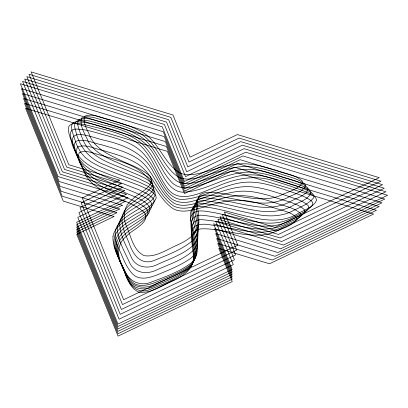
<?xml version="1.0" encoding="UTF-8"?>
<svg xmlns="http://www.w3.org/2000/svg" width="408" height="408" viewBox="0 0 408 408"><rect width="100%" height="100%" fill="white"/><g stroke="black" fill="none" stroke-linecap="round" stroke-linejoin="round"><path stroke-width="0.61" d="M116.357 244.611C116.28 256.505 122.732 267.174 127.378 277.766C131.759 289.553 144.468 291.389 154.678 286.059C166.821 280.541 180.081 276.19 190.046 267C197.666 259.039 194.183 247.207 192.341 237.721C189.394 227.287 192 217.801 204.944 219.978C219.662 221.258 233.896 225.578 248.482 227.776C261.038 230.102 274.487 229.908 286.049 223.91C292.312 220.009 301.609 218.356 304.944 211.227L304.567 209.814C296.366 202.343 284.381 201.073 274.314 197.146C262.925 193.601 251.083 190.301 239.037 191.357C227.032 192.469 215.684 196.829 204.342 200.649C194.749 203.592 183.819 207.912 174.068 203.266C156.917 191.582 153.653 167.107 134.783 156.937C124.358 150.914 112.557 148.038 101.113 144.636C92.907 143.126 83.706 137.975 75.526 141.52C72.904 145.095 75.363 149.731 76.434 153.449C78.367 158.661 80.208 163.99 83.39 168.601C93.942 182.514 112.174 186.67 127.296 193.657C136.048 197.39 161.114 205.816 144.197 217.275C134.584 225.583 118.804 230.546 116.357 244.611M119.702 222.778C119.621 234.671 126.072 245.341 130.723 255.933C135.099 267.719 147.808 269.555 158.018 264.226C170.161 258.708 183.421 254.352 193.387 245.167C201.006 237.206 197.523 225.374 195.682 215.883C192.734 205.448 195.345 195.962 208.284 198.14C223.008 199.425 237.242 203.745 251.823 205.943C264.379 208.269 277.828 208.075 289.389 202.077C295.652 198.176 304.949 196.523 308.285 189.394L307.907 187.981C299.707 180.509 287.722 179.239 277.654 175.312C266.266 171.763 254.424 168.468 242.377 169.519C230.372 170.636 219.025 174.991 207.682 178.816C198.089 181.759 187.165 186.079 177.409 181.427C160.257 169.748 156.993 145.268 138.123 135.104C127.699 129.081 115.898 126.205 104.453 122.798C96.247 121.293 87.047 116.142 78.866 119.687C76.245 123.262 78.703 127.898 79.774 131.616C81.707 136.828 83.548 142.152 86.731 146.763C97.282 160.681 115.515 164.837 130.636 171.819C139.388 175.557 164.46 183.983 147.538 195.442C137.924 203.75 122.145 208.712 119.702 222.778M191.684 232.973C191.27 244.871 198.574 259.08 188.935 269.091C178.031 278.582 164.036 283.652 150.848 289.129C137.374 295.203 129.157 284.998 125.083 273.355C121.176 262.905 113.342 250.344 120.299 239.511C127.418 229.158 141.066 225.476 147.701 214.812C149.614 209.008 142.652 205.698 138.628 203.276C131.906 199.721 124.843 196.901 117.876 193.882C105.509 188.18 91.05 183.223 83.834 170.774C81.146 163.572 74.292 154.78 77.418 147.028C85.384 143.687 94.268 148.752 102.23 150.261C113.363 153.643 124.823 156.534 135.012 162.328C153.27 171.921 157.228 195.177 173.936 206.178C183.345 210.62 193.902 206.785 203.245 204.102C215.516 200.236 227.924 195.707 240.955 195.651C252.802 195.753 264.2 199.39 275.41 202.847C283.856 206.071 293.867 207.254 300.65 213.624L301.017 214.97C297.712 221.819 288.685 223.319 282.596 227.042C272.835 231.866 261.707 233.126 250.991 231.642C236.89 230.092 223.14 226.358 209.059 224.675C202.485 223.533 191.602 223.921 191.684 232.973M196.141 203.862C195.723 215.761 203.031 229.969 193.387 239.981C182.488 249.472 168.494 254.541 155.305 260.013C141.831 266.093 133.615 255.887 129.54 244.244C125.628 233.789 117.795 221.233 124.751 210.401C131.631 200.787 143.55 196.646 151.047 187.67C154.872 183.269 150.43 178.133 146.329 176.057C138.756 171.452 130.412 168.331 122.329 164.771C109.966 159.069 95.508 154.107 88.291 141.658C85.603 134.462 78.749 125.669 81.87 117.917C89.842 114.577 98.726 119.641 106.682 121.145C117.82 124.527 129.28 127.424 139.47 133.217C157.728 142.81 161.68 166.066 178.393 177.067C187.797 181.509 198.359 177.674 207.697 174.986C219.968 171.125 232.381 166.597 245.412 166.541C257.254 166.643 268.658 170.279 279.863 173.737C288.308 176.955 298.319 178.143 305.102 184.513L305.475 185.859C302.17 192.709 293.143 194.203 287.048 197.931C277.292 202.756 266.159 204.01 255.444 202.531C241.347 200.976 227.593 197.248 213.517 195.565C206.938 194.422 196.054 194.81 196.141 203.862M115.234 241.842C114.995 254.041 121.839 264.92 126.664 275.721C131.289 287.762 144.345 289.685 154.892 284.294C167.336 278.71 181.04 274.431 191.153 264.909C198.951 256.321 194.57 243.969 192.403 234.1C189.026 223.37 190.97 213.063 204.811 215.582C220.269 217.173 235.171 221.942 250.476 224.482C263.476 227.078 277.517 227.139 289.502 220.779C295.933 216.704 305.5 214.889 308.866 207.488L308.484 206.009C302.823 200.022 293.995 198.655 286.605 195.707C276.185 192.367 265.781 188.685 254.898 187.18C232.897 183.896 213.007 195.952 192.392 201.241C184.278 203.516 174.568 202.898 168.734 196.095C162.333 189.2 158.467 180.499 153.627 172.538C144.493 153.388 124.088 144.804 104.586 140.306C96.145 139.102 66.264 125.123 73.557 145.809C77.132 161.833 87.914 174.537 103.657 179.867C114.735 184.844 126.251 188.736 137.389 193.565C142.667 196.59 153.928 199.527 151.562 207.56C141.959 221.371 119.289 223.849 115.234 241.842M117.463 227.287C117.224 239.486 124.068 250.364 128.892 261.161C133.513 273.207 146.569 275.13 157.121 269.739C169.565 264.155 183.263 259.876 193.382 250.354C201.18 241.766 196.799 229.413 194.631 219.545C191.255 208.809 193.193 198.507 207.035 201.027C222.498 202.618 237.4 207.386 252.705 209.921C265.705 212.522 279.745 212.583 291.725 206.224C298.161 202.144 307.729 200.333 311.095 192.928L310.712 191.454C305.046 185.467 296.223 184.1 288.828 181.152C278.414 177.811 268.01 174.129 257.127 172.625C235.12 169.34 215.235 181.397 194.621 186.686C186.507 188.955 176.797 188.338 170.962 181.54C164.562 174.644 160.696 165.944 155.856 157.983C146.722 138.832 126.317 130.244 106.814 125.751C98.374 124.542 68.493 110.568 75.781 131.254C79.361 147.273 90.142 159.982 105.881 165.311C116.958 170.284 128.479 174.18 139.618 179.01C144.896 182.034 156.157 184.972 153.791 193.004C144.182 206.815 121.518 209.294 117.463 227.287M193.244 256.153C194.565 268.796 182.682 276.425 172.686 281.01C161.798 285.513 150.924 293.908 138.582 292.051C127.449 286.676 125.516 272.595 120.804 262.334C116.713 253.246 118.356 241.964 126.806 235.967C131.677 229.724 150.639 222.967 144.59 212.746C134.829 203.725 121.39 200.354 109.849 194.203C99.899 189.434 89.403 183.529 84.563 173.069C82.482 166.612 76.398 159.395 79.305 152.536C87.067 149.404 95.635 154.382 103.346 155.887C114.169 159.242 125.287 162.154 135.247 167.724C152.888 176.756 157.534 198.762 173.808 209.095C182.871 213.328 193.061 209.972 202.144 207.55C214.001 204.092 226.001 200.063 238.501 200.16C250.028 200.379 261.13 203.852 272.07 207.147C280.316 210.232 290.042 211.334 296.728 217.428L297.095 218.714C292.531 226.374 281.143 228.506 273.513 232.433C261.334 236.956 248.105 235.049 235.615 233.09C226.751 231.693 217.949 229.842 209.003 228.985C204.194 228.771 198.64 228.077 194.591 231.26C189.052 238.405 193.601 247.988 193.244 256.153M198.813 219.764C200.134 232.402 188.246 240.037 178.255 244.616C167.367 249.12 156.494 257.519 144.151 255.663C133.018 250.288 131.085 236.207 126.368 225.94C122.283 216.857 123.925 205.576 132.371 199.573C137.246 193.336 156.208 186.578 150.159 176.358C140.398 167.331 126.959 163.965 115.418 157.814C105.468 153.046 94.972 147.14 90.132 136.68C88.046 130.218 81.967 123.002 84.874 116.147C92.631 113.016 101.199 117.989 108.911 119.498C119.738 122.854 130.856 125.761 140.811 131.335C158.457 140.367 163.103 162.369 179.377 172.706C188.44 176.934 198.63 173.584 207.713 171.161C219.57 167.703 231.571 163.674 244.071 163.766C255.592 163.99 266.699 167.459 277.639 170.758C285.886 173.839 295.611 174.945 302.297 181.04L302.665 182.32C298.1 189.98 286.707 192.117 279.082 196.039C266.903 200.568 253.669 198.66 241.184 196.702C232.32 195.299 223.518 193.448 214.572 192.591C209.763 192.382 204.209 191.689 200.16 194.866C194.616 202.016 199.17 211.599 198.813 219.764M190.755 217.836C190.169 234.182 206.167 256.096 186.803 267.5C176.909 273.788 165.908 278.088 155.101 282.53C147.869 285.192 138.511 287.742 132.121 281.862C124.97 274.773 121.87 264.863 117.703 255.938C114.862 248.906 111.95 240.404 116.102 233.274C121.028 225.721 129.316 221.447 136.772 216.816C142.902 212.522 151.587 209.483 154.168 201.833L153.862 199.757L152.49 197.696L146.951 193.647L138.623 189.654L107.737 177.766L98.241 173.624L90.107 169.249L83.854 164.536L79.483 159.497L75.307 151.516L70.87 138.118L70.421 133.676L70.819 131.901A5.952 4.182 8.7 0 1 75.531 129.081C86.797 129.081 97.517 133.324 108.324 136.017C119.886 139.383 132.019 142.948 141.091 151.281C150.47 160.14 155.56 172.258 161.874 183.248C166.087 190.536 171.895 198.625 181.004 199.461C204.576 199.175 224.599 182.432 248.324 182.126C261.12 181.871 273.416 186.002 285.427 189.939C294.107 193.096 303.496 195.197 311.105 200.665A5.952 4.182 8.7 0 1 312.344 205.29C306.592 212.084 297.534 214.94 289.869 219.055C279.811 223.701 268.403 223.905 257.652 222.064C242.989 219.764 228.73 215.536 214.195 212.619C206.846 211.701 192.887 207.3 190.755 217.836M191.872 210.554C191.286 226.904 207.279 248.819 187.915 260.222C178.021 266.511 167.02 270.81 156.218 275.252C148.986 277.914 139.623 280.464 133.232 274.584C126.082 267.495 122.981 257.586 118.815 248.661C115.979 241.628 113.062 233.126 117.213 225.996C122.145 218.443 130.433 214.169 137.884 209.539C144.019 205.244 152.699 202.2 155.28 194.555L154.979 192.479L153.602 190.419L148.063 186.369L139.735 182.376L108.849 170.483L99.353 166.347L91.219 161.971L84.966 157.259L80.595 152.22L76.418 144.233L71.981 130.841L71.533 126.398L71.93 124.624A5.952 4.182 8.7 0 1 76.648 121.803C87.914 121.803 98.629 126.047 109.436 128.739C121.003 132.105 133.13 135.67 142.208 144.004C151.582 152.862 156.677 164.975 162.986 175.97C167.198 183.258 173.007 191.347 182.116 192.183C205.693 191.898 225.716 175.154 249.436 174.848C262.232 174.588 274.533 178.724 286.538 182.662C295.224 185.819 304.608 187.92 312.217 193.382A5.952 4.182 8.7 0 1 313.461 198.013C307.709 204.806 298.646 207.662 290.986 211.778C280.928 216.424 269.515 216.628 258.764 214.786C244.101 212.481 229.847 208.259 215.312 205.341C207.963 204.423 193.999 200.022 191.872 210.554M112.985 236.298C112.424 249.115 120.059 260.411 125.236 271.626C129.443 281.826 141.137 286.61 151.256 282.101C164.919 277.012 179.066 271.988 190.862 263.221C199.925 256.295 197.752 243.749 194.723 234.325C192.535 225.859 183.539 205.52 200.343 206.55C218.826 207.733 236.339 214.547 254.47 217.882C268.347 221.014 283.58 221.6 296.402 214.511C303.185 210.084 313.283 207.953 316.71 200.002C314.94 194.07 307.306 192.902 302.43 190.409C293.225 187.058 283.937 183.906 274.548 181.116C255.566 174.389 235.125 178.464 217.245 186.456C201.807 192.02 178.291 205.877 166.342 186.803C156.468 172.533 151.827 154.351 137.71 143.264C121.941 132.279 102.362 129.254 84.135 124.455C79.315 123.976 72.068 121.37 68.881 126.449C67.504 131.407 69.931 136.379 71.288 141.076C74.562 156.483 87.797 166.668 102.051 171.569C114.48 176.751 127.357 180.734 139.852 185.747C145.513 188.435 152.393 190.434 155.892 196.034L156.177 198.161C151.45 208.59 138.348 211.558 129.749 217.979C122.818 222.411 114.495 227.501 112.985 236.298M119.554 180.142L82.288 197.931L123.609 299.717L237.808 245.188L224.329 211.976L275.074 227.399L379.226 177.664L237.39 134.569L190.077 157.156L172.956 114.99L31.12 71.89L68.804 164.72L119.554 180.142M121.227 183.666L81.161 202.802L122.482 304.582L236.681 250.058L222.181 214.343L276.746 230.923L380.899 181.193L239.062 138.093L188.945 162.022L170.814 117.356L28.973 74.261L66.662 167.086L121.227 183.666M122.905 187.196L80.029 207.667L121.355 309.453L235.554 254.924L220.04 216.709L278.424 234.452L382.577 184.722L240.735 141.622L187.818 166.892L168.667 119.722L26.831 76.627L64.515 169.453L122.905 187.196M124.578 190.725L78.902 212.532L120.222 314.318L234.421 259.789L217.898 219.076L280.097 237.976L384.249 188.246L242.413 145.151L186.691 171.758L166.525 122.089L24.689 78.994L62.373 171.824L124.578 190.725M126.251 194.249L77.77 217.398L119.095 319.184L233.294 264.654L215.75 221.447L281.775 241.505L385.927 191.775L244.086 148.675L185.558 176.623L164.383 124.455L22.542 81.36L60.231 174.191L126.251 194.249M127.928 197.778L76.643 222.263L117.963 324.049L232.162 269.52L213.608 223.814L283.448 245.035L387.6 195.304L245.764 152.204L184.431 181.489L162.236 126.827L20.4 83.727L58.084 176.557L127.928 197.778M125.139 201.526L76.658 224.675L117.983 326.461L232.178 271.932L214.639 228.725L280.658 248.783L384.81 199.053L242.974 155.953L184.447 183.901L163.266 131.738L21.43 88.638L59.114 181.468L125.139 201.526M122.349 205.28L76.673 227.088L117.999 328.874L232.193 274.344L215.669 233.636L277.874 252.537L382.021 202.802L240.184 159.706L184.462 186.313L164.296 136.649L22.46 93.549L60.144 186.38L122.349 205.28M119.559 209.029L76.689 229.5L118.014 331.286L232.208 276.757L216.699 238.542L275.084 256.285L379.236 206.555L237.395 163.455L184.477 188.726L165.327 141.556L23.491 98.461L61.175 191.291L119.559 209.029M116.775 212.782L76.704 231.912L118.029 333.698L232.229 279.169L217.729 243.454L272.294 260.034L376.446 210.304L234.605 167.209L184.493 191.138L166.357 146.467L24.521 103.372L62.205 196.202L116.775 212.782M113.985 216.531L76.719 234.325L118.045 336.11L232.244 281.581L218.759 248.365L269.504 263.787L373.657 214.057L231.821 170.957L184.508 193.55L167.387 151.378L25.551 108.283L63.235 201.113L113.985 216.531"/></g></svg>
